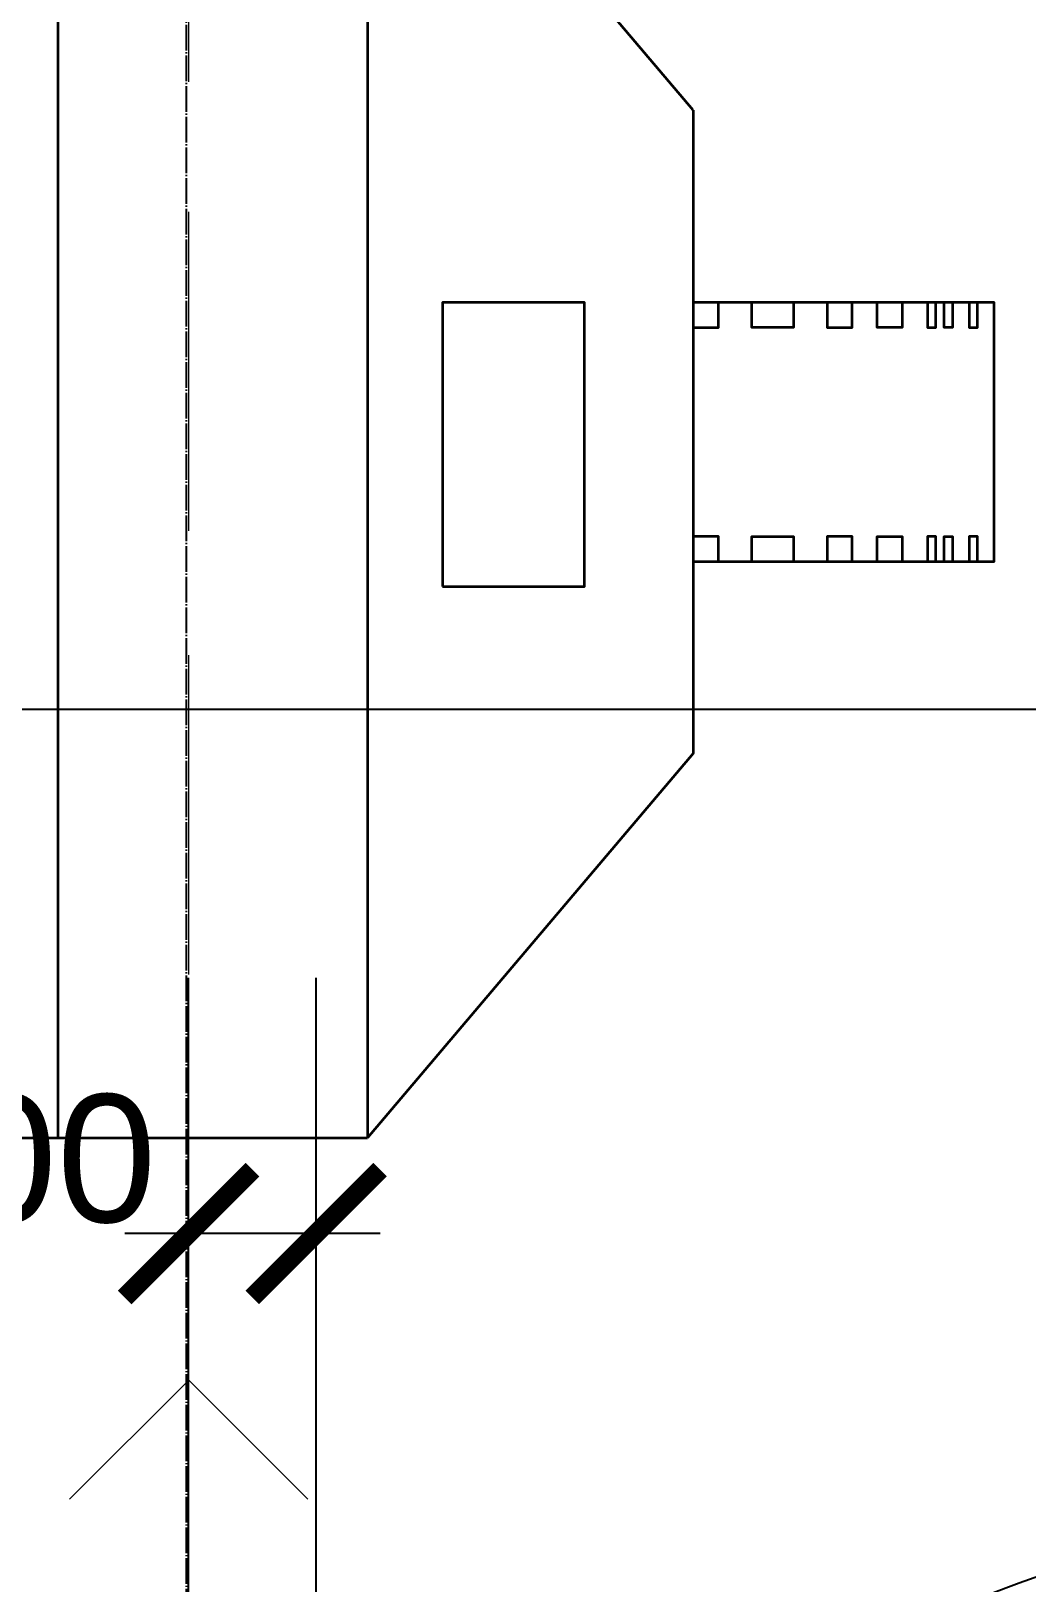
# Model space of a CAD drawing. Header units: millimetres. Extents: x -383313 to -161684, y -117025 to 99224.
# Drawn here: x -345636 to -344857, y -4741 to -3527 of the extents above; entities that cross this region are included whole.
import ezdxf

# ---------------------------------------------------------------- set-up
doc = ezdxf.new("R2010")
doc.units = ezdxf.units.MM
doc.header["$MEASUREMENT"] = 0
doc.linetypes.add('PS-GOST2.303 5', pattern=[24, 20, -1.5, 1, -1.5])
doc.layers.get('Defpoints').update_dxf_attribs({"color": 31})
for name, color, linetype in [('001__КОНСТРУКТИВ__размеры внутр.', 7, 'Continuous'), ('layer 1', 7, 'Continuous'), ('PDF_Geometry', 7, 'Continuous'), ('PS_Оси', 5, 'PS-GOST2.303 5'), ('Робот', 30, 'Continuous')]:
    doc.layers.add(name, color=color, linetype=linetype)
doc.styles.add('PSTUDIO', font='arial.ttf')
doc.dimstyles.new('PS_TICK', dxfattribs={"dimscale": 100, "dimtxt": 2.5, "dimasz": 1, "dimexe": 2, "dimexo": 2, "dimgap": 1, "dimtad": 1, "dimdec": 0, "dimzin": 0, "dimdsep": 46, "dimtxsty": 'PSTUDIO', "dimblk": 'ARCHTICK', "dimcen": 2, "dimdle": 1.5, "dimse1": 1, "dimse2": 1, "dimadec": 0, "dimazin": 0, "dimtfac": 1, "dimtdec": 0, "dimtix": 1, "dimtmove": 1, "dimatfit": 3, "dimldrblk": 'ARCHTICK', "dimfxl": 1, "dimtolj": 1, "dimtzin": 0, "dimarcsym": 0})
doc.dimstyles.get("Standard").update_dxf_attribs({"dimtxt": 0.18, "dimasz": 0.18, "dimexe": 0.18, "dimexo": 0.0625, "dimgap": 0.09, "dimtad": 0, "dimtih": 1, "dimtoh": 1, "dimdec": 4, "dimzin": 0, "dimdsep": 46, "dimtxsty": 'Standard', "dimcen": 0.09, "dimadec": 0, "dimazin": 0, "dimtfac": 1, "dimtdec": 4, "dimtofl": 0, "dimtmove": 0, "dimatfit": 3, "dimfxl": 1, "dimtolj": 1, "dimtzin": 0, "dimarcsym": 0})

# ---------------------------------------------------------------- blocks, each defined once
blk = doc.blocks.new('_ArchTick')
at = {"color": 0, "linetype": 'ByBlock', "const_width": 0.15}
blk.add_lwpolyline([(-0.5, -0.5), (0.5, 0.5)], dxfattribs=at)
blk = doc.blocks.new('*D267')
at = {"layer": '001__КОНСТРУКТИВ__размеры внутр.', "color": 0, "lineweight": -2, "ltscale": 100, "transparency": 16777216}
for p, q in [((-349188.4, -1822.5), (-349188.4, -4257.7)), ((-344174, -2819.4), (-344174, -4257.7)), ((-349338.4, -4057.7), (-344024, -4057.7))]:
    blk.add_line(p, q, dxfattribs=at)
at = {"layer": 'Defpoints', "color": 0, "ltscale": 100, "transparency": 16777216}
for p in [(-349188.4, -1622.5), (-344174, -2619.4), (-344174, -4057.7)]:
    blk.add_point(p, dxfattribs=at)
at = {"layer": '001__КОНСТРУКТИВ__размеры внутр.', "color": 0, "lineweight": -2, "ltscale": 100, "transparency": 16777216, "xscale": 100, "yscale": 100, "zscale": 100, "rotation": 180}
blk.add_blockref('_ArchTick', (-349188.4, -4057.7), dxfattribs=at)
at = {"layer": '001__КОНСТРУКТИВ__размеры внутр.', "color": 0, "lineweight": -2, "ltscale": 100, "transparency": 16777216, "xscale": 100, "yscale": 100, "zscale": 100}
blk.add_blockref('_ArchTick', (-344174, -4057.7), dxfattribs=at)
at = {"layer": '001__КОНСТРУКТИВ__размеры внутр.', "color": 0, "ltscale": 100, "transparency": 16777216, "insert": (-346681.2, -3830.1), "char_height": 250, "attachment_point": 5, "style": 'PSTUDIO'}
blk.add_mtext('\\A1;5014', dxfattribs=at)
blk = doc.blocks.new('A$C57BD607D')
at = {"layer": 'layer 1', "color": 5, "lineweight": 35}
for points, knots in [([(705.9, 3091.5), (705.9, 3091.5), (705.9, 3326.8), (705.9, 3326.8), (705.9, 3326.8), (705.9, 3326.8), (503.3, 3326.8), (503.3, 3326.8), (503.3, 3326.8), (503.3, 3326.8), (503.3, 3091.5), (503.3, 3091.5)], [0, 0, 0, 0, 0.333333, 0.333333, 0.333333, 0.333333, 0.666667, 0.666667, 0.666667, 0.666667, 1, 1, 1, 1]), ([(503.3, 3307.2), (503.3, 3307.2), (522.9, 3307.2), (522.9, 3307.2), (522.9, 3307.2), (522.9, 3307.2), (522.9, 3313.7), (522.9, 3313.7), (522.9, 3313.7), (522.9, 3313.7), (503.3, 3313.7), (503.3, 3313.7)], [0, 0, 0, 0, 0.333333, 0.333333, 0.333333, 0.333333, 0.666667, 0.666667, 0.666667, 0.666667, 1, 1, 1, 1]), ([(705.9, 3313.7), (705.9, 3313.7), (686.3, 3313.7), (686.3, 3313.7), (686.3, 3313.7), (686.3, 3313.7), (686.3, 3307.2), (686.3, 3307.2), (686.3, 3307.2), (686.3, 3307.2), (705.9, 3307.2), (705.9, 3307.2)], [0, 0, 0, 0, 0.333333, 0.333333, 0.333333, 0.333333, 0.666667, 0.666667, 0.666667, 0.666667, 1, 1, 1, 1]), ([(503.3, 3294.1), (503.3, 3294.1), (522.9, 3294.1), (522.9, 3294.1), (522.9, 3294.1), (522.9, 3294.1), (522.9, 3287.6), (522.9, 3287.6), (522.9, 3287.6), (522.9, 3287.6), (503.3, 3287.6), (503.3, 3287.6)], [0, 0, 0, 0, 0.333333, 0.333333, 0.333333, 0.333333, 0.666667, 0.666667, 0.666667, 0.666667, 1, 1, 1, 1]), ([(705.9, 3287.6), (705.9, 3287.6), (686.3, 3287.6), (686.3, 3287.6), (686.3, 3287.6), (686.3, 3287.6), (686.3, 3294.1), (686.3, 3294.1), (686.3, 3294.1), (686.3, 3294.1), (705.9, 3294.1), (705.9, 3294.1)], [0, 0, 0, 0, 0.333333, 0.333333, 0.333333, 0.333333, 0.666667, 0.666667, 0.666667, 0.666667, 1, 1, 1, 1]), ([(503.3, 3274.5), (503.3, 3274.5), (522.9, 3274.5), (522.9, 3274.5), (522.9, 3274.5), (522.9, 3274.5), (522.9, 3281), (522.9, 3281), (522.9, 3281), (522.9, 3281), (503.3, 3281), (503.3, 3281)], [0, 0, 0, 0, 0.333333, 0.333333, 0.333333, 0.333333, 0.666667, 0.666667, 0.666667, 0.666667, 1, 1, 1, 1]), ([(705.9, 3281), (705.9, 3281), (686.3, 3281), (686.3, 3281), (686.3, 3281), (686.3, 3281), (686.3, 3274.5), (686.3, 3274.5), (686.3, 3274.5), (686.3, 3274.5), (705.9, 3274.5), (705.9, 3274.5)], [0, 0, 0, 0, 0.333333, 0.333333, 0.333333, 0.333333, 0.666667, 0.666667, 0.666667, 0.666667, 1, 1, 1, 1]), ([(503.3, 3254.9), (503.3, 3254.9), (522.9, 3254.9), (522.9, 3254.9), (522.9, 3254.9), (522.9, 3254.9), (522.9, 3235.3), (522.9, 3235.3), (522.9, 3235.3), (522.9, 3235.3), (503.3, 3235.3), (503.3, 3235.3)], [0, 0, 0, 0, 0.333333, 0.333333, 0.333333, 0.333333, 0.666667, 0.666667, 0.666667, 0.666667, 1, 1, 1, 1]), ([(705.9, 3235.3), (705.9, 3235.3), (686.3, 3235.3), (686.3, 3235.3), (686.3, 3235.3), (686.3, 3235.3), (686.3, 3254.9), (686.3, 3254.9), (686.3, 3254.9), (686.3, 3254.9), (705.9, 3254.9), (705.9, 3254.9)], [0, 0, 0, 0, 0.333333, 0.333333, 0.333333, 0.333333, 0.666667, 0.666667, 0.666667, 0.666667, 1, 1, 1, 1]), ([(503.3, 3196.1), (503.3, 3196.1), (522.9, 3196.1), (522.9, 3196.1), (522.9, 3196.1), (522.9, 3196.1), (522.9, 3215.7), (522.9, 3215.7), (522.9, 3215.7), (522.9, 3215.7), (503.3, 3215.7), (503.3, 3215.7)], [0, 0, 0, 0, 0.333333, 0.333333, 0.333333, 0.333333, 0.666667, 0.666667, 0.666667, 0.666667, 1, 1, 1, 1]), ([(705.9, 3215.7), (705.9, 3215.7), (686.3, 3215.7), (686.3, 3215.7), (686.3, 3215.7), (686.3, 3215.7), (686.3, 3196.1), (686.3, 3196.1), (686.3, 3196.1), (686.3, 3196.1), (705.9, 3196.1), (705.9, 3196.1)], [0, 0, 0, 0, 0.333333, 0.333333, 0.333333, 0.333333, 0.666667, 0.666667, 0.666667, 0.666667, 1, 1, 1, 1]), ([(503.3, 3169.9), (503.3, 3169.9), (522.9, 3169.9), (522.9, 3169.9), (522.9, 3169.9), (522.9, 3169.9), (522.9, 3137.3), (522.9, 3137.3), (522.9, 3137.3), (522.9, 3137.3), (503.3, 3137.3), (503.3, 3137.3)], [0, 0, 0, 0, 0.333333, 0.333333, 0.333333, 0.333333, 0.666667, 0.666667, 0.666667, 0.666667, 1, 1, 1, 1]), ([(705.9, 3137.3), (705.9, 3137.3), (686.3, 3137.3), (686.3, 3137.3), (686.3, 3137.3), (686.3, 3137.3), (686.3, 3169.9), (686.3, 3169.9), (686.3, 3169.9), (686.3, 3169.9), (705.9, 3169.9), (705.9, 3169.9)], [0, 0, 0, 0, 0.333333, 0.333333, 0.333333, 0.333333, 0.666667, 0.666667, 0.666667, 0.666667, 1, 1, 1, 1]), ([(503.3, 3091.5), (503.3, 3091.5), (522.9, 3091.5), (522.9, 3091.5), (522.9, 3091.5), (522.9, 3091.5), (522.9, 3111.1), (522.9, 3111.1), (522.9, 3111.1), (522.9, 3111.1), (503.3, 3111.1), (503.3, 3111.1)], [0, 0, 0, 0, 0.333333, 0.333333, 0.333333, 0.333333, 0.666667, 0.666667, 0.666667, 0.666667, 1, 1, 1, 1]), ([(705.9, 3111.1), (705.9, 3111.1), (686.3, 3111.1), (686.3, 3111.1), (686.3, 3111.1), (686.3, 3111.1), (686.3, 3091.5), (686.3, 3091.5), (686.3, 3091.5), (686.3, 3091.5), (705.9, 3091.5), (705.9, 3091.5)], [0, 0, 0, 0, 0.333333, 0.333333, 0.333333, 0.333333, 0.666667, 0.666667, 0.666667, 0.666667, 1, 1, 1, 1]), ([(352.9, 3091.5), (352.9, 3091.5), (52.3, 2836.6), (52.3, 2836.6), (52.3, 2836.6), (52.3, 2836.6), (1156.9, 2836.6), (1156.9, 2836.6)], [0, 0, 0, 0, 0.5, 0.5, 0.5, 0.5, 1, 1, 1, 1]), ([(352.9, 3091.5), (352.9, 3091.5), (856.2, 3091.5), (856.2, 3091.5), (856.2, 3091.5), (856.2, 3091.5), (1156.9, 2836.6), (1156.9, 2836.6)], [0, 0, 0, 0, 0.5, 0.5, 0.5, 0.5, 1, 1, 1, 1]), ([(725.5, 2895.4), (725.5, 2895.4), (503.3, 2895.4), (503.3, 2895.4), (503.3, 2895.4), (503.3, 2895.4), (503.3, 3006.5), (503.3, 3006.5), (503.3, 3006.5), (503.3, 3006.5), (725.5, 3006.5), (725.5, 3006.5), (725.5, 3006.5), (725.5, 3006.5), (725.5, 2895.4), (725.5, 2895.4)], [0, 0, 0, 0, 0.25, 0.25, 0.25, 0.25, 0.5, 0.5, 0.5, 0.5, 0.75, 0.75, 0.75, 0.75, 1, 1, 1, 1])]:
    blk.add_open_spline(points, degree=3, knots=knots, dxfattribs=at)
for points in [[(705.9, 3326.8), (705.9, 3326.8), (607.8, 3326.8), (607.8, 3326.8)], [(1156.9, 1437.9), (1156.9, 1437.9), (1156.9, 2836.6), (1156.9, 2836.6)], [(1156.9, 2594.8), (1156.9, 2594.8), (52.3, 2594.8), (52.3, 2594.8)]]:
    blk.add_open_spline(points, degree=3, dxfattribs=at)
blk = doc.blocks.new('Робот ABB IRB660_3.15 (сверху)')
at = {"layer": 'Робот'}
for radius in [3150, 1054]:
    blk.add_circle((0, 0), radius, dxfattribs=at)
blk = doc.blocks.new('A$Cf5759c35')
at = {"layer": 'PDF_Geometry', "color": 8, "lineweight": 13}
for points in [[(12949.6, 14698.1), (12949.6, 14947.9)], [(12949.6, 14346.8), (12949.6, 14596.5)], [(12949.6, 13999.6), (12949.6, 14249.4)], [(12949.6, 13682.1), (12949.6, 13898)], [(13042.7, 13589), (12949.6, 13682.1), (12856.5, 13589)]]:
    blk.add_lwpolyline(points, dxfattribs=at)
blk = doc.blocks.new('*D252')
at = {"color": 0, "lineweight": -2, "ltscale": 100, "transparency": 16777216}
for p, q in [((-345767.1, -2619.4), (-344692.1, -2619.4)), ((-344692.3, -2619.6), (-344692.3, -3701)), ((-344692.3, -4782.8), (-344692.3, -3701.4)), ((-345767.1, -4783), (-344692.1, -4783))]:
    blk.add_line(p, q, dxfattribs=at)
at = {"color": 0, "ltscale": 100, "transparency": 16777216}
for points in [[(-344692.3, -2619.6), (-344692.2, -2619.6), (-344692.3, -2619.4)], [(-344692.3, -4782.8), (-344692.2, -4782.8), (-344692.3, -4783)]]:
    blk.add_solid(points, dxfattribs=at)
at = {"layer": 'Defpoints', "color": 0, "ltscale": 100, "transparency": 16777216}
for p in [(-345767.2, -2619.4), (-344692.3, -2619.4), (-345767.2, -4783)]:
    blk.add_point(p, dxfattribs=at)
at = {"color": 0, "ltscale": 100, "transparency": 16777216, "insert": (-344692.3, -3701.2), "char_height": 0.18, "attachment_point": 5}
blk.add_mtext('\\A1;2163.5809', dxfattribs=at)
blk = doc.blocks.new('*D258')
at = {"layer": '001__КОНСТРУКТИВ__размеры внутр.', "color": 0, "lineweight": -2, "ltscale": 100, "transparency": 16777216}
for p, q in [((-345512.4, -5306.7), (-345512.4, -4268)), ((-345412.7, -4810.1), (-345412.7, -4268)), ((-345362.7, -4468), (-345562.4, -4468))]:
    blk.add_line(p, q, dxfattribs=at)
at = {"layer": 'Defpoints', "color": 0, "ltscale": 100, "transparency": 16777216}
for p in [(-345512.4, -4468), (-345412.7, -4810.1), (-345512.4, -5306.7)]:
    blk.add_point(p, dxfattribs=at)
at = {"layer": '001__КОНСТРУКТИВ__размеры внутр.', "color": 0, "lineweight": -2, "ltscale": 100, "transparency": 16777216, "xscale": 100, "yscale": 100, "zscale": 100, "rotation": 180}
blk.add_blockref('_ArchTick', (-345512.4, -4468), dxfattribs=at)
at = {"layer": '001__КОНСТРУКТИВ__размеры внутр.', "color": 0, "lineweight": -2, "ltscale": 100, "transparency": 16777216, "xscale": 100, "yscale": 100, "zscale": 100}
blk.add_blockref('_ArchTick', (-345412.7, -4468), dxfattribs=at)
at = {"layer": '001__КОНСТРУКТИВ__размеры внутр.', "color": 0, "ltscale": 100, "transparency": 16777216, "insert": (-345654.2, -4409.8), "char_height": 100, "attachment_point": 5, "style": 'PSTUDIO'}
blk.add_mtext('\\A1;100', dxfattribs=at)

msp = doc.modelspace()

# ---------------------------------------------------------------- linework, layer by layer
at = {"layer": 'PS_Оси'}
msp.add_lwpolyline([(-345514.05882, -21435.50851), (-345514.05882, -17582.0977), (-345514.05882, -11582.0977), (-345514.05882, -5582.0977), (-345514.05882, -582.3977), (-345514.05882, 2825.4576)], dxfattribs=at)

# ---------------------------------------------------------------- block references
at = {"ltscale": 100}
msp.add_blockref('A$Cf5759c35', (-358461.97282, -18264.93104), dxfattribs=at)
at = {"color": 0, "rotation": 269.9999999999999}
msp.add_blockref('A$C57BD607D', (-348209.26173, -3236.13615), dxfattribs=at)
at = {"layer": 'Робот', "rotation": 180}
msp.add_blockref('Робот ABB IRB660_3.15 (сверху)', (-344500.63713, -5731.42318), dxfattribs=at)

# ---------------------------------------------------------------- dimensions: what is measured, and where the dimension line sits
at = {"ltscale": 100}
dim = msp.add_linear_dim(base=(-344692.26608, -2619.3977), p1=(-345767.17107, -4782.97864), p2=(-345767.17107, -2619.3977), angle=90, dimstyle='Standard', dxfattribs=at)
dim.commit()
dim.dimension.update_dxf_attribs({"geometry": '*D252', "text_midpoint": (-344692.26608, -3701.18817)})
at = {"layer": '001__КОНСТРУКТИВ__размеры внутр.', "ltscale": 100}
dim = msp.add_linear_dim(base=(-344174.00217, -4057.72011), p1=(-349188.38174, -1622.52354), p2=(-344174.00217, -2619.3977), dimstyle='PS_TICK', override={"dimse1": 0, "dimse2": 0}, dxfattribs=at)
dim.commit()
dim.dimension.update_dxf_attribs({"geometry": '*D267', "text_midpoint": (-346681.19195, -3830.07686)})
dim = msp.add_linear_dim(base=(-345512.37549, -4467.95935), p1=(-345412.69148, -4810.06162), p2=(-345512.37549, -5306.6977), dimstyle='PS_TICK', override={"dimtxt": 1, "dimexo": 0, "dimgap": 0.2, "dimdle": 0.5, "dimse1": 0, "dimse2": 0}, dxfattribs=at)
dim.commit()
dim.dimension.update_dxf_attribs({"geometry": '*D258', "text_midpoint": (-345654.23867, -4480.87637), "dimtype": 160})

doc.saveas('drawing.dxf')
